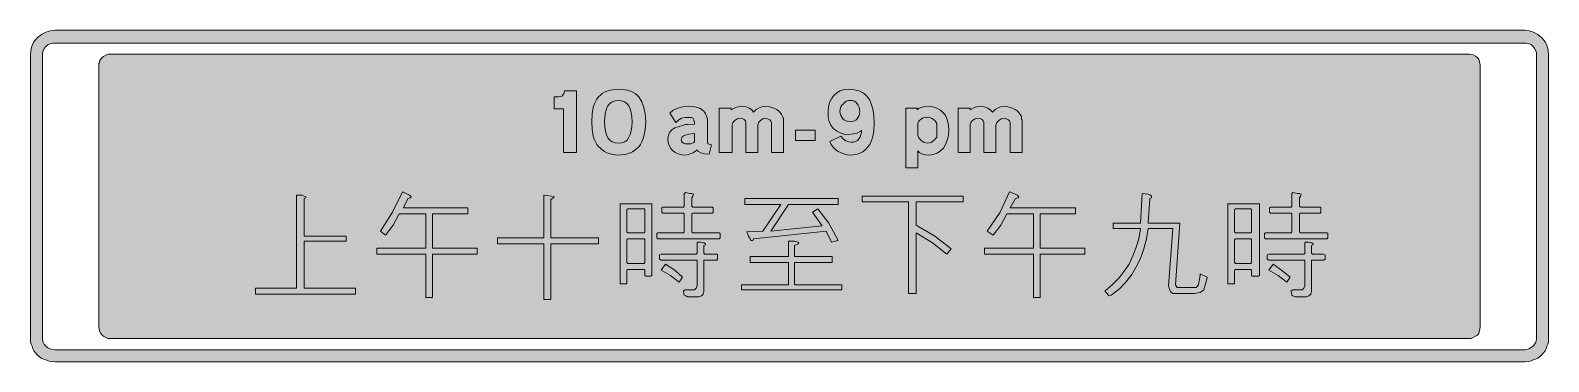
# Model space of a CAD drawing. Header units: metres. Extents: x 18 to 551, y 78 to 195.
import ezdxf

# ---------------------------------------------------------------- set-up
doc = ezdxf.new("R2010")
doc.units = ezdxf.units.M
doc.layers.add('FILL_BLACK_000000', color=7, linetype='Continuous', true_color=0x000000)
doc.layers.add('FILL_PINK_E1E1E1', color=7, linetype='Continuous', true_color=0xe1e1e1)

msp = doc.modelspace()

# ---------------------------------------------------------------- hatches: boundary and pattern name
at = {"layer": 'FILL_BLACK_000000', "true_color": 0x000000}
h = msp.add_hatch(color=7, dxfattribs=at)
h.dxf.hatch_style = 1
h.paths.add_polyline_path([(25.44, 78.55), (24.64, 78.73), (23.79, 79.08), (22.94, 79.36), (22.18, 79.75), (21.47, 80.26), (20.79, 80.88), (20.17, 81.56), (19.66, 82.27), (19.27, 83.03), (18.99, 83.88), (18.64, 84.6), (18.47, 85.38), (18.39, 86.88), (18.39, 186.18), (18.51, 187.75), (18.91, 189.29), (19.66, 190.78), (20.79, 192.18), (22.24, 193.36), (23.83, 194.2), (25.47, 194.71), (27.09, 194.88), (542.19, 194.88), (543.76, 194.71), (545.3, 194.2), (546.79, 193.36), (548.19, 192.18), (549.32, 190.78), (550.06, 189.29), (550.47, 187.75), (550.59, 186.18), (550.59, 86.88), (550.51, 85.38), (550.34, 84.6), (549.99, 83.88), (549.71, 83.03), (549.32, 82.27), (548.81, 81.56), (548.19, 80.88), (547.51, 80.26), (546.8, 79.75), (546.04, 79.36), (545.19, 79.08), (544.47, 78.73), (543.69, 78.55), (542.19, 78.48), (27.09, 78.48), (25.44, 78.55)])
h.paths.add_polyline_path([(543.69, 82.98), (545.19, 83.88), (546.09, 85.38), (546.35, 86.24), (546.39, 86.88), (546.39, 186.18), (546.35, 186.93), (546.09, 187.68), (545.64, 188.54), (545.19, 189.18), (544.44, 189.85), (544.09, 190.02), (543.69, 190.08), (542.83, 190.34), (542.19, 190.38), (27.09, 190.38), (26.19, 190.32), (25.33, 190.12), (24.52, 189.75), (23.79, 189.18), (23.22, 188.46), (22.85, 187.68), (22.65, 186.9), (22.59, 186.18), (22.59, 86.88), (22.65, 86.16), (22.85, 85.38), (23.22, 84.6), (23.79, 83.88), (24.52, 83.31), (25.33, 82.94), (26.19, 82.74), (27.09, 82.68), (542.19, 82.68), (542.83, 82.72), (543.69, 82.98)], flags=16)
h = msp.add_hatch(color=7, dxfattribs=at)
h.dxf.hatch_style = 1
h.paths.add_polyline_path([(201.99, 167.28), (201.99, 171.48), (203.57, 171.52), (204.18, 171.61), (204.69, 171.78), (205.36, 172.57), (205.53, 173), (205.59, 173.58), (209.79, 173.58), (209.79, 151.98), (205.29, 151.98), (205.29, 167.28), (201.99, 167.28)])
h = msp.add_hatch(color=7, dxfattribs=at)
h.dxf.hatch_style = 1
h.paths.add_polyline_path([(215.72, 167.8), (216.04, 168.83), (216.46, 169.78), (216.97, 170.66), (217.59, 171.48), (218.19, 172.11), (218.88, 172.66), (219.64, 173.13), (220.48, 173.5), (222.36, 174.01), (224.49, 174.18), (226.8, 174.01), (227.82, 173.8), (228.77, 173.5), (229.62, 173.13), (230.4, 172.66), (231.09, 172.11), (231.69, 171.48), (232.7, 169.78), (233.45, 167.8), (233.93, 165.49), (234.09, 162.78), (233.94, 160.04), (233.48, 157.66), (233.13, 156.61), (232.71, 155.65), (232.22, 154.78), (231.65, 154), (231.01, 153.32), (230.3, 152.73), (229.51, 152.22), (228.65, 151.81), (227.72, 151.49), (226.71, 151.26), (224.49, 151.08), (223.39, 151.14), (222.36, 151.3), (221.38, 151.55), (220.48, 151.9), (219.64, 152.34), (218.88, 152.85), (218.19, 153.43), (217.59, 154.08), (216.97, 154.81), (216.46, 155.65), (216.04, 156.6), (215.72, 157.64), (215.31, 160.03), (215.19, 162.78), (215.31, 165.49), (215.72, 167.8)])
h.paths.add_polyline_path([(219.98, 159.46), (220.34, 158.17), (220.85, 157.12), (221.52, 156.31), (222.35, 155.73), (223.34, 155.39), (224.49, 155.28), (225.73, 155.39), (226.74, 155.73), (227.53, 156.29), (228.09, 157.08), (228.66, 158.27), (229.03, 159.59), (229.23, 161.09), (229.29, 162.78), (229.22, 164.48), (229, 165.98), (228.64, 167.26), (228.13, 168.33), (227.46, 169.17), (226.63, 169.78), (225.64, 170.15), (224.49, 170.28), (223.34, 170.15), (222.35, 169.78), (221.52, 169.17), (220.85, 168.33), (220.34, 167.26), (219.98, 165.98), (219.76, 164.48), (219.69, 162.78), (219.76, 160.99), (219.98, 159.46)], flags=16)
h = msp.add_hatch(color=7, dxfattribs=at)
h.dxf.hatch_style = 1
h.paths.add_polyline_path([(308.3, 173.78), (309.2, 173.47), (310.04, 173.05), (310.8, 172.53), (311.49, 171.91), (312.09, 171.18), (312.61, 170.35), (313.05, 169.44), (313.7, 167.35), (314.07, 164.94), (314.19, 162.18), (314.07, 159.65), (313.7, 157.45), (313.05, 155.6), (312.61, 154.8), (312.09, 154.08), (311.5, 153.35), (310.85, 152.73), (310.15, 152.21), (309.39, 151.79), (308.57, 151.48), (307.7, 151.25), (305.79, 151.08), (304.67, 151.18), (303.58, 151.45), (301.59, 152.28), (300.57, 153.01), (299.75, 153.85), (299.1, 154.81), (298.59, 155.88), (302.49, 157.68), (303.26, 156.72), (304.18, 156.07), (305.15, 155.7), (306.09, 155.58), (306.93, 155.64), (307.66, 155.84), (308.28, 156.21), (308.79, 156.78), (309.2, 157.27), (309.34, 157.58), (309.39, 157.98), (309.69, 158.88), (309.69, 159.78), (309.59, 159.55), (309.31, 159.33), (308.49, 158.88), (306.95, 158.47), (305.19, 158.28), (303.67, 158.44), (302.27, 158.88), (300.97, 159.55), (299.79, 160.38), (299, 161.56), (298.44, 162.85), (298.1, 164.26), (297.99, 165.78), (297.99, 166.38), (298.13, 168.01), (298.52, 169.5), (299.16, 170.83), (300.02, 171.97), (301.07, 172.9), (302.29, 173.59), (303.67, 174.03), (305.19, 174.18), (307.32, 174.01), (308.3, 173.78)])
h.paths.add_polyline_path([(307.19, 163.05), (307.76, 163.37), (308.23, 163.79), (308.6, 164.32), (308.87, 164.93), (309.03, 165.62), (309.09, 166.38), (309.03, 167.1), (308.87, 167.84), (308.58, 168.53), (308.19, 169.08), (307.69, 169.65), (307.1, 170.02), (306.46, 170.22), (305.79, 170.28), (305.12, 170.22), (304.48, 170.02), (303.89, 169.65), (303.39, 169.08), (302.82, 168.57), (302.45, 167.95), (302.25, 167.22), (302.19, 166.38), (302.26, 165.62), (302.46, 164.93), (302.78, 164.32), (303.2, 163.79), (303.73, 163.37), (304.34, 163.05), (305.03, 162.85), (305.79, 162.78), (306.53, 162.85), (307.19, 163.05)], flags=16)
h = msp.add_hatch(color=7, dxfattribs=at)
h.dxf.hatch_style = 1
h.paths.add_polyline_path([(245.34, 167.54), (247.13, 168.02), (249.09, 168.18), (250.56, 168.12), (251.83, 167.92), (252.93, 167.55), (253.89, 166.98), (254.51, 166.42), (255.02, 165.67), (255.41, 164.74), (255.69, 163.68), (255.69, 155.58), (255.84, 155.17), (255.99, 154.98), (256.59, 154.72), (257.19, 154.68), (256.29, 151.38), (254.66, 151.49), (253.4, 151.79), (252.54, 152.27), (252.26, 152.56), (252.09, 152.88), (251.56, 152.39), (250.59, 151.87), (249.39, 151.4), (248.19, 151.08), (246.8, 151.18), (245.56, 151.46), (244.48, 151.93), (243.58, 152.58), (242.86, 153.39), (242.33, 154.37), (242, 155.5), (241.89, 156.78), (242.05, 158.02), (242.53, 159.07), (243.28, 159.94), (244.29, 160.68), (247.29, 161.58), (248.07, 161.75), (249.01, 161.84), (251.19, 161.88), (251.19, 162.48), (251, 163.34), (250.59, 163.98), (250.1, 164.24), (249.39, 164.28), (247.93, 164.24), (246.69, 163.98), (246.07, 163.7), (245.53, 163.34), (244.59, 162.48), (242.49, 165.78), (243.77, 166.79), (245.34, 167.54)])
h.paths.add_polyline_path([(246.65, 155.92), (246.9, 155.56), (247.29, 155.28), (247.57, 155.11), (247.97, 155.02), (249.09, 154.98), (249.88, 155.04), (250.48, 155.2), (250.9, 155.49), (251.19, 155.88), (251.19, 158.58), (249.16, 158.39), (247.59, 157.98), (246.92, 157.49), (246.75, 157.18), (246.69, 156.78), (246.57, 156.33), (246.65, 155.92)], flags=16)
h = msp.add_hatch(color=7, dxfattribs=at)
h.dxf.hatch_style = 1
h.paths.add_polyline_path([(269.27, 168.02), (270.39, 167.58), (271.28, 166.91), (271.89, 166.08), (272.85, 167.04), (273.91, 167.69), (275.1, 168.06), (276.39, 168.18), (277.46, 168.03), (278.42, 167.79), (279.27, 167.46), (280.03, 167.05), (280.68, 166.56), (281.24, 165.99), (281.71, 165.33), (282.09, 164.58), (282.24, 164.17), (282.39, 163.98), (282.39, 163.38), (282.39, 163.08), (282.39, 151.98), (278.19, 151.98), (278.19, 162.48), (278, 162.93), (277.59, 163.38), (276.95, 163.79), (276.09, 163.98), (275.16, 163.77), (274.29, 163.23), (273.64, 162.46), (273.46, 162.03), (273.39, 161.58), (273.39, 151.98), (269.19, 151.98), (269.19, 162.48), (269.03, 163.09), (268.59, 163.57), (267.92, 163.87), (267.09, 163.98), (266.16, 163.77), (265.29, 163.23), (264.64, 162.46), (264.46, 162.03), (264.39, 161.58), (264.39, 151.98), (259.89, 151.98), (259.89, 167.58), (264.09, 167.58), (264.09, 166.98), (265.89, 167.88), (267.99, 168.18), (269.27, 168.02)])
h = msp.add_hatch(color=7, dxfattribs=at)
h.dxf.hatch_style = 1
h.paths.add_polyline_path([(330.88, 151.49), (329.97, 151.97), (329.67, 152.26), (329.49, 152.58), (329.49, 146.58), (325.29, 146.58), (325.29, 167.58), (329.19, 167.58), (329.19, 166.98), (329.72, 167.42), (330.69, 167.8), (331.89, 168.08), (333.09, 168.18), (334.65, 168.02), (336.13, 167.54), (337.44, 166.79), (338.49, 165.78), (338.91, 165.28), (339.28, 164.67), (339.84, 163.23), (340.18, 161.56), (340.29, 159.78), (340.17, 157.94), (339.8, 156.27), (339.21, 154.79), (338.42, 153.52), (337.42, 152.49), (336.24, 151.72), (334.89, 151.24), (333.39, 151.08), (332.06, 151.19), (330.88, 151.49)])
h.paths.add_polyline_path([(329.79, 157.08), (330.69, 156.18), (331.19, 155.79), (331.74, 155.5), (332.79, 155.28), (333.58, 155.35), (334.1, 155.53), (334.59, 155.88), (335.45, 156.52), (336.09, 157.38), (336.09, 157.68), (336.09, 157.98), (336.09, 158.28), (336.09, 161.58), (336.09, 162.18), (335.81, 162.71), (335.45, 163.18), (334.55, 163.9), (333.6, 164.29), (333.17, 164.34), (332.79, 164.28), (332.49, 164.28), (331.39, 164.08), (330.43, 163.57), (329.75, 162.89), (329.56, 162.53), (329.49, 162.18), (329.49, 157.98), (329.79, 157.08)], flags=16)
h = msp.add_hatch(color=7, dxfattribs=at)
h.dxf.hatch_style = 1
h.paths.add_polyline_path([(359.24, 163.93), (358.73, 163.77), (357.84, 163.23), (357.17, 162.46), (356.79, 161.58), (356.79, 151.98), (352.59, 151.98), (352.59, 162.48), (352.43, 163.09), (351.99, 163.57), (351.32, 163.87), (350.49, 163.98), (349.56, 163.77), (348.69, 163.23), (348.04, 162.46), (347.86, 162.03), (347.79, 161.58), (347.79, 151.98), (343.59, 151.98), (343.59, 167.58), (347.79, 167.58), (347.79, 166.98), (349.59, 167.88), (351.39, 168.18), (352.81, 168.02), (353.94, 167.58), (354.85, 166.91), (355.59, 166.08), (356.55, 167.04), (357.62, 167.69), (358.8, 168.06), (360.09, 168.18), (361.99, 167.79), (362.84, 167.46), (363.61, 167.05), (364.3, 166.56), (364.9, 165.99), (365.4, 165.33), (365.79, 164.58), (365.79, 163.98), (365.83, 163.57), (365.92, 163.43), (366.09, 163.38), (366.09, 163.08), (366.09, 151.98), (361.89, 151.98), (361.89, 162.48), (361.59, 163.08), (361.29, 163.38), (360.43, 163.79), (359.79, 163.98), (359.24, 163.93)])
h = msp.add_hatch(color=7, dxfattribs=at)
h.dxf.hatch_style = 1
h.paths.add_polyline_path([(286.59, 156.18), (286.59, 159.78), (293.49, 159.78), (293.49, 156.18), (286.59, 156.18)])
h = msp.add_hatch(color=7, dxfattribs=at)
h.dxf.hatch_style = 1
h.paths.add_polyline_path([(114.39, 104.28), (132.39, 104.28), (132.39, 102.18), (97.29, 102.18), (97.29, 104.28), (111.69, 104.28), (111.69, 136.98), (113.49, 136.98), (114.39, 136.68), (114.99, 136.38), (114.99, 136.08), (114.39, 135.78), (114.39, 122.58), (129.09, 122.58), (129.09, 120.78), (114.39, 120.78), (114.39, 104.28)])
h = msp.add_hatch(color=7, dxfattribs=at)
h.dxf.hatch_style = 1
h.paths.add_polyline_path([(159.39, 116.28), (159.39, 100.98), (156.99, 100.98), (156.99, 116.28), (139.89, 116.28), (139.89, 118.38), (156.99, 118.38), (156.99, 130.38), (147.69, 130.38), (145.59, 126.48), (142.89, 122.88), (141.09, 124.38), (145.29, 130.98), (148.89, 138.18), (150.09, 137.58), (151.29, 136.98), (151.89, 136.38), (151.59, 136.08), (150.69, 135.78), (149.19, 132.48), (171.69, 132.48), (171.69, 130.38), (159.39, 130.38), (159.39, 118.38), (174.99, 118.38), (174.99, 116.28), (159.39, 116.28)])
h = msp.add_hatch(color=7, dxfattribs=at)
h.dxf.hatch_style = 1
h.paths.add_polyline_path([(200.79, 119.88), (200.79, 100.38), (198.39, 100.38), (198.39, 119.88), (182.19, 119.88), (182.19, 121.98), (198.39, 121.98), (198.39, 136.98), (201.09, 136.68), (201.69, 136.38), (201.99, 136.38), (201.69, 136.08), (200.79, 135.48), (200.79, 121.98), (217.59, 121.98), (217.59, 119.88), (200.79, 119.88)])
h = msp.add_hatch(color=7, dxfattribs=at)
h.dxf.hatch_style = 1
h.paths.add_polyline_path([(234.09, 108.48), (233.79, 108.78), (233.79, 110.58), (233.49, 110.88), (227.79, 110.88), (227.49, 110.58), (227.49, 106.08), (227.19, 105.78), (225.09, 105.78), (225.09, 106.08), (225.09, 133.98), (235.89, 133.98), (236.19, 133.98), (236.19, 108.78), (235.89, 108.48), (234.09, 108.48)])
h.paths.add_polyline_path([(227.79, 121.68), (227.49, 121.38), (227.49, 113.28), (227.79, 112.98), (233.49, 112.98), (233.79, 113.28), (233.79, 121.38), (233.49, 121.68), (227.79, 121.68)], flags=16)
h.paths.add_polyline_path([(233.79, 124.08), (233.79, 131.88), (233.49, 132.18), (227.79, 132.18), (227.49, 131.88), (227.49, 124.08), (227.79, 123.78), (233.49, 123.78), (233.79, 124.08)], flags=16)
h = msp.add_hatch(color=7, dxfattribs=at)
h.dxf.hatch_style = 1
h.paths.add_polyline_path([(259.89, 123.78), (260.19, 123.48), (260.19, 121.98), (259.89, 121.68), (238.29, 121.68), (237.99, 121.98), (237.99, 123.48), (238.29, 123.78), (247.29, 123.78), (247.59, 124.08), (247.59, 130.38), (247.29, 130.68), (240.99, 130.68), (240.09, 130.68), (239.79, 130.98), (239.79, 132.48), (240.09, 132.78), (240.99, 132.78), (247.29, 132.78), (247.59, 133.08), (247.59, 137.58), (248.19, 137.88), (249.39, 137.58), (250.29, 137.58), (250.89, 137.28), (250.59, 136.68), (250.29, 136.08), (250.29, 133.08), (250.59, 132.78), (257.49, 132.78), (257.79, 132.48), (257.79, 130.98), (257.49, 130.68), (250.59, 130.68), (250.29, 130.38), (250.29, 124.08), (250.59, 123.78), (259.89, 123.78)])
h = msp.add_hatch(color=7, dxfattribs=at)
h.dxf.hatch_style = 1
h.paths.add_polyline_path([(271.59, 121.08), (270.99, 121.08), (270.69, 121.68), (270.09, 122.58), (269.49, 124.08), (275.19, 124.38), (281.49, 133.68), (268.89, 133.68), (268.89, 135.78), (301.59, 135.78), (301.59, 133.68), (284.19, 133.68), (277.89, 124.38), (295.89, 126.18), (292.59, 130.98), (294.39, 132.18), (298.29, 127.08), (301.59, 121.08), (299.19, 120.48), (297.39, 124.38), (271.89, 121.68), (271.59, 121.08)])
h = msp.add_hatch(color=7, dxfattribs=at)
h.dxf.hatch_style = 1
h.paths.add_polyline_path([(328.89, 102.48), (326.19, 102.48), (326.19, 134.58), (309.99, 134.58), (309.99, 136.68), (345.39, 136.68), (345.39, 134.58), (328.89, 134.58), (328.89, 126.48), (335.49, 122.58), (341.19, 118.08), (339.69, 116.28), (334.59, 120.18), (328.89, 123.78), (328.89, 102.48)])
h = msp.add_hatch(color=7, dxfattribs=at)
h.dxf.hatch_style = 1
h.paths.add_polyline_path([(372.39, 116.28), (372.39, 100.98), (369.99, 100.98), (369.99, 116.28), (352.89, 116.28), (352.89, 118.38), (369.99, 118.38), (369.99, 130.38), (360.69, 130.38), (358.59, 126.48), (355.89, 122.88), (353.79, 124.38), (358.29, 130.98), (361.59, 138.18), (363.09, 137.58), (364.29, 136.98), (364.89, 136.38), (364.59, 136.08), (363.69, 135.78), (361.89, 132.48), (384.69, 132.48), (384.69, 130.38), (372.39, 130.38), (372.39, 118.38), (387.99, 118.38), (387.99, 116.28), (372.39, 116.28)])
h = msp.add_hatch(color=7, dxfattribs=at)
h.dxf.hatch_style = 1
h.paths.add_polyline_path([(399.99, 103.98), (397.29, 101.88), (396.39, 101.58), (395.79, 102.48), (395.19, 103.08), (395.19, 103.38), (397.59, 105.48), (399.99, 107.88), (401.79, 110.28), (403.59, 112.68), (404.79, 115.68), (405.99, 118.68), (406.89, 121.68), (407.49, 125.28), (397.89, 125.28), (397.89, 127.08), (407.49, 127.08), (408.09, 137.58), (410.19, 137.28), (411.09, 136.98), (411.39, 136.68), (411.39, 136.08), (410.79, 135.78), (410.19, 127.08), (421.29, 127.08), (419.79, 105.48), (420.09, 104.88), (420.39, 104.58), (425.49, 104.58), (426.99, 104.58), (427.89, 105.48), (428.49, 108.78), (428.49, 109.38), (430.89, 108.18), (430.89, 107.88), (429.69, 103.68), (428.49, 102.78), (426.39, 102.48), (419.79, 102.48), (418.89, 102.48), (417.99, 103.08), (417.69, 103.98), (417.39, 105.18), (418.89, 125.28), (410.19, 125.28), (409.59, 121.68), (408.69, 118.08), (407.49, 114.78), (405.99, 111.78), (404.49, 109.08), (402.39, 106.38), (399.99, 103.98)])
h = msp.add_hatch(color=7, dxfattribs=at)
h.dxf.hatch_style = 1
h.paths.add_polyline_path([(446.79, 108.48), (446.49, 108.78), (446.49, 110.58), (446.19, 110.88), (440.79, 110.88), (440.49, 110.58), (440.49, 106.08), (440.19, 105.78), (438.09, 105.78), (438.09, 106.08), (438.09, 133.98), (448.89, 133.98), (449.19, 133.98), (449.19, 108.78), (448.89, 108.48), (446.79, 108.48)])
h.paths.add_polyline_path([(446.49, 121.38), (446.19, 121.68), (440.79, 121.68), (440.49, 121.38), (440.49, 113.28), (440.79, 112.98), (446.19, 112.98), (446.49, 113.28), (446.49, 121.38)], flags=16)
h.paths.add_polyline_path([(446.49, 124.08), (446.49, 131.88), (446.19, 132.18), (440.79, 132.18), (440.49, 131.88), (440.49, 124.08), (440.79, 123.78), (446.19, 123.78), (446.49, 124.08)], flags=16)
h = msp.add_hatch(color=7, dxfattribs=at)
h.dxf.hatch_style = 1
h.paths.add_polyline_path([(453.09, 130.68), (452.79, 130.98), (452.79, 132.48), (453.09, 132.78), (453.99, 132.78), (460.29, 132.78), (460.59, 133.08), (460.59, 137.58), (460.89, 137.88), (462.39, 137.58), (463.29, 137.58), (463.89, 137.28), (463.59, 136.68), (463.29, 136.08), (463.29, 133.08), (463.59, 132.78), (470.49, 132.78), (470.79, 132.48), (470.79, 130.98), (470.49, 130.68), (463.59, 130.68), (463.29, 130.38), (463.29, 124.08), (463.59, 123.78), (472.89, 123.78), (473.19, 123.48), (473.19, 121.98), (472.89, 121.68), (451.29, 121.68), (450.99, 121.98), (450.99, 123.48), (451.29, 123.78), (460.29, 123.78), (460.59, 124.08), (460.59, 130.38), (460.29, 130.68), (453.99, 130.68), (453.09, 130.68)])
h = msp.add_hatch(color=7, dxfattribs=at)
h.dxf.hatch_style = 1
h.paths.add_polyline_path([(238.89, 114.48), (238.89, 115.98), (239.49, 116.28), (251.79, 116.28), (252.09, 116.58), (252.09, 120.18), (252.39, 120.48), (253.29, 120.48), (254.49, 120.18), (255.09, 119.88), (255.09, 119.58), (254.49, 119.28), (254.49, 116.58), (254.79, 116.28), (258.99, 116.28), (259.29, 115.98), (259.29, 114.48), (258.99, 114.18), (254.79, 114.18), (254.49, 114.18), (254.49, 103.98), (254.49, 103.08), (254.19, 102.18), (253.59, 101.58), (252.69, 101.28), (248.79, 101.28), (248.19, 101.58), (247.59, 101.88), (247.29, 103.08), (247.29, 103.38), (247.89, 103.68), (251.19, 103.68), (251.79, 104.28), (252.09, 105.18), (252.09, 114.18), (251.79, 114.18), (239.49, 114.18), (238.89, 114.48)])
h = msp.add_hatch(color=7, dxfattribs=at)
h.dxf.hatch_style = 1
h.paths.add_polyline_path([(299.49, 115.38), (299.49, 113.28), (286.29, 113.28), (286.29, 105.48), (302.79, 105.48), (302.79, 103.68), (267.69, 103.68), (267.69, 105.48), (284.19, 105.48), (284.19, 113.28), (270.69, 113.28), (270.69, 115.38), (284.19, 115.38), (284.19, 120.78), (286.29, 120.78), (287.49, 120.48), (287.79, 120.18), (287.49, 119.88), (286.29, 119.28), (286.29, 115.38), (299.49, 115.38)])
h = msp.add_hatch(color=7, dxfattribs=at)
h.dxf.hatch_style = 1
h.paths.add_polyline_path([(451.89, 114.48), (451.89, 115.98), (452.49, 116.28), (464.79, 116.28), (465.09, 116.58), (465.09, 120.18), (465.39, 120.48), (466.29, 120.48), (467.49, 120.18), (468.09, 119.88), (468.09, 119.58), (467.49, 119.28), (467.49, 116.58), (467.79, 116.28), (471.69, 116.28), (472.29, 115.98), (472.29, 114.48), (471.69, 114.18), (467.79, 114.18), (467.49, 114.18), (467.49, 103.98), (467.49, 103.08), (467.19, 102.18), (466.59, 101.58), (465.69, 101.28), (461.79, 101.28), (460.89, 101.58), (460.59, 101.88), (460.29, 103.08), (460.29, 103.38), (460.89, 103.68), (464.19, 103.68), (464.79, 104.28), (465.09, 105.18), (465.09, 114.18), (464.79, 114.18), (452.49, 114.18), (451.89, 114.48)])
h = msp.add_hatch(color=7, dxfattribs=at)
h.dxf.hatch_style = 1
h.paths.add_polyline_path([(242.79, 108.78), (239.49, 110.58), (240.99, 112.68), (244.29, 110.58), (246.99, 108.18), (245.79, 106.38), (242.79, 108.78)])
h = msp.add_hatch(color=7, dxfattribs=at)
h.dxf.hatch_style = 1
h.paths.add_polyline_path([(459.99, 108.18), (458.79, 106.38), (455.79, 108.78), (452.49, 110.58), (453.99, 112.68), (456.99, 110.58), (459.99, 108.18)])
at = {"layer": 'FILL_PINK_E1E1E1', "true_color": 0xe1e1e1}
h = msp.add_hatch(color=7, dxfattribs=at)
h.dxf.hatch_style = 1
h.paths.add_polyline_path([(522.69, 186.48), (523.41, 186.42), (524.19, 186.22), (524.97, 185.85), (525.69, 185.28), (526.08, 184.6), (526.37, 183.93), (526.53, 183.25), (526.59, 182.58), (526.59, 90.78), (526.53, 90.06), (526.37, 89.28), (526.08, 88.5), (525.69, 87.78), (524.19, 86.95), (523.41, 86.68), (522.69, 86.58), (46.29, 86.58), (45.57, 86.68), (44.83, 86.95), (44.14, 87.34), (43.59, 87.78), (43.02, 88.5), (42.65, 89.28), (42.45, 90.06), (42.39, 90.78), (42.39, 182.58), (42.43, 183.18), (42.69, 183.78), (42.75, 184.23), (42.92, 184.64), (43.2, 185), (43.59, 185.28), (44.08, 185.73), (44.79, 186.18), (45.69, 186.48), (45.99, 186.48), (46.29, 186.48), (522.69, 186.48)])

# ---------------------------------------------------------------- linework, layer by layer
at = {"layer": 'FILL_BLACK_000000', "lineweight": 0, "true_color": 0x000000}
for points in [[(25.44, 78.55), (24.64, 78.73), (23.79, 79.08), (22.94, 79.36), (22.18, 79.75), (21.47, 80.26), (20.79, 80.88), (20.17, 81.56), (19.66, 82.27), (19.27, 83.03), (18.99, 83.88), (18.64, 84.6), (18.47, 85.38), (18.39, 86.88), (18.39, 186.18), (18.51, 187.75), (18.91, 189.29), (19.66, 190.78), (20.79, 192.18), (22.24, 193.36), (23.83, 194.2), (25.47, 194.71), (27.09, 194.88), (542.19, 194.88), (543.76, 194.71), (545.3, 194.2), (546.79, 193.36), (548.19, 192.18), (549.32, 190.78), (550.06, 189.29), (550.47, 187.75), (550.59, 186.18), (550.59, 86.88), (550.51, 85.38), (550.34, 84.6), (549.99, 83.88), (549.71, 83.03), (549.32, 82.27), (548.81, 81.56), (548.19, 80.88), (547.51, 80.26), (546.8, 79.75), (546.04, 79.36), (545.19, 79.08), (544.47, 78.73), (543.69, 78.55), (542.19, 78.48), (27.09, 78.48)], [(543.69, 82.98), (545.19, 83.88), (546.09, 85.38), (546.35, 86.24), (546.39, 86.88), (546.39, 186.18), (546.35, 186.93), (546.09, 187.68), (545.64, 188.54), (545.19, 189.18), (544.44, 189.85), (544.09, 190.02), (543.69, 190.08), (542.83, 190.34), (542.19, 190.38), (27.09, 190.38), (26.19, 190.32), (25.33, 190.12), (24.52, 189.75), (23.79, 189.18), (23.22, 188.46), (22.85, 187.68), (22.65, 186.9), (22.59, 186.18), (22.59, 86.88), (22.65, 86.16), (22.85, 85.38), (23.22, 84.6), (23.79, 83.88), (24.52, 83.31), (25.33, 82.94), (26.19, 82.74), (27.09, 82.68), (542.19, 82.68), (542.83, 82.72)], [(201.99, 167.28), (201.99, 171.48), (203.57, 171.52), (204.18, 171.61), (204.69, 171.78), (205.36, 172.57), (205.53, 173), (205.59, 173.58), (209.79, 173.58), (209.79, 151.98), (205.29, 151.98), (205.29, 167.28)], [(215.72, 167.8), (216.04, 168.83), (216.46, 169.78), (216.97, 170.66), (217.59, 171.48), (218.19, 172.11), (218.88, 172.66), (219.64, 173.13), (220.48, 173.5), (222.36, 174.01), (224.49, 174.18), (226.8, 174.01), (227.82, 173.8), (228.77, 173.5), (229.62, 173.13), (230.4, 172.66), (231.09, 172.11), (231.69, 171.48), (232.7, 169.78), (233.45, 167.8), (233.93, 165.49), (234.09, 162.78), (233.94, 160.04), (233.48, 157.66), (233.13, 156.61), (232.71, 155.65), (232.22, 154.78), (231.65, 154), (231.01, 153.32), (230.3, 152.73), (229.51, 152.22), (228.65, 151.81), (227.72, 151.49), (226.71, 151.26), (224.49, 151.08), (223.39, 151.14), (222.36, 151.3), (221.38, 151.55), (220.48, 151.9), (219.64, 152.34), (218.88, 152.85), (218.19, 153.43), (217.59, 154.08), (216.97, 154.81), (216.46, 155.65), (216.04, 156.6), (215.72, 157.64), (215.31, 160.03), (215.19, 162.78), (215.31, 165.49)], [(308.3, 173.78), (309.2, 173.47), (310.04, 173.05), (310.8, 172.53), (311.49, 171.91), (312.09, 171.18), (312.61, 170.35), (313.05, 169.44), (313.7, 167.35), (314.07, 164.94), (314.19, 162.18), (314.07, 159.65), (313.7, 157.45), (313.05, 155.6), (312.61, 154.8), (312.09, 154.08), (311.5, 153.35), (310.85, 152.73), (310.15, 152.21), (309.39, 151.79), (308.57, 151.48), (307.7, 151.25), (305.79, 151.08), (304.67, 151.18), (303.58, 151.45), (301.59, 152.28), (300.57, 153.01), (299.75, 153.85), (299.1, 154.81), (298.59, 155.88), (302.49, 157.68), (303.26, 156.72), (304.18, 156.07), (305.15, 155.7), (306.09, 155.58), (306.93, 155.64), (307.66, 155.84), (308.28, 156.21), (308.79, 156.78), (309.2, 157.27), (309.34, 157.58), (309.39, 157.98), (309.69, 158.88), (309.69, 159.78), (309.59, 159.55), (309.31, 159.33), (308.49, 158.88), (306.95, 158.47), (305.19, 158.28), (303.67, 158.44), (302.27, 158.88), (300.97, 159.55), (299.79, 160.38), (299, 161.56), (298.44, 162.85), (298.1, 164.26), (297.99, 165.78), (297.99, 166.38), (298.13, 168.01), (298.52, 169.5), (299.16, 170.83), (300.02, 171.97), (301.07, 172.9), (302.29, 173.59), (303.67, 174.03), (305.19, 174.18), (307.32, 174.01)], [(219.98, 159.46), (220.34, 158.17), (220.85, 157.12), (221.52, 156.31), (222.35, 155.73), (223.34, 155.39), (224.49, 155.28), (225.73, 155.39), (226.74, 155.73), (227.53, 156.29), (228.09, 157.08), (228.66, 158.27), (229.03, 159.59), (229.23, 161.09), (229.29, 162.78), (229.22, 164.48), (229, 165.98), (228.64, 167.26), (228.13, 168.33), (227.46, 169.17), (226.63, 169.78), (225.64, 170.15), (224.49, 170.28), (223.34, 170.15), (222.35, 169.78), (221.52, 169.17), (220.85, 168.33), (220.34, 167.26), (219.98, 165.98), (219.76, 164.48), (219.69, 162.78), (219.76, 160.99)], [(245.34, 167.54), (247.13, 168.02), (249.09, 168.18), (250.56, 168.12), (251.83, 167.92), (252.93, 167.55), (253.89, 166.98), (254.51, 166.42), (255.02, 165.67), (255.41, 164.74), (255.69, 163.68), (255.69, 155.58), (255.84, 155.17), (255.99, 154.98), (256.59, 154.72), (257.19, 154.68), (256.29, 151.38), (254.66, 151.49), (253.4, 151.79), (252.54, 152.27), (252.26, 152.56), (252.09, 152.88), (251.56, 152.39), (250.59, 151.87), (249.39, 151.4), (248.19, 151.08), (246.8, 151.18), (245.56, 151.46), (244.48, 151.93), (243.58, 152.58), (242.86, 153.39), (242.33, 154.37), (242, 155.5), (241.89, 156.78), (242.05, 158.02), (242.53, 159.07), (243.28, 159.94), (244.29, 160.68), (247.29, 161.58), (248.07, 161.75), (249.01, 161.84), (251.19, 161.88), (251.19, 162.48), (251, 163.34), (250.59, 163.98), (250.1, 164.24), (249.39, 164.28), (247.93, 164.24), (246.69, 163.98), (246.07, 163.7), (245.53, 163.34), (244.59, 162.48), (242.49, 165.78), (243.77, 166.79)], [(269.27, 168.02), (270.39, 167.58), (271.28, 166.91), (271.89, 166.08), (272.85, 167.04), (273.91, 167.69), (275.1, 168.06), (276.39, 168.18), (277.46, 168.03), (278.42, 167.79), (279.27, 167.46), (280.03, 167.05), (280.68, 166.56), (281.24, 165.99), (281.71, 165.33), (282.09, 164.58), (282.24, 164.17), (282.39, 163.98), (282.39, 163.38), (282.39, 163.08), (282.39, 151.98), (278.19, 151.98), (278.19, 162.48), (278, 162.93), (277.59, 163.38), (276.95, 163.79), (276.09, 163.98), (275.16, 163.77), (274.29, 163.23), (273.64, 162.46), (273.46, 162.03), (273.39, 161.58), (273.39, 151.98), (269.19, 151.98), (269.19, 162.48), (269.03, 163.09), (268.59, 163.57), (267.92, 163.87), (267.09, 163.98), (266.16, 163.77), (265.29, 163.23), (264.64, 162.46), (264.46, 162.03), (264.39, 161.58), (264.39, 151.98), (259.89, 151.98), (259.89, 167.58), (264.09, 167.58), (264.09, 166.98), (265.89, 167.88), (267.99, 168.18)], [(307.19, 163.05), (307.76, 163.37), (308.23, 163.79), (308.6, 164.32), (308.87, 164.93), (309.03, 165.62), (309.09, 166.38), (309.03, 167.1), (308.87, 167.84), (308.58, 168.53), (308.19, 169.08), (307.69, 169.65), (307.1, 170.02), (306.46, 170.22), (305.79, 170.28), (305.12, 170.22), (304.48, 170.02), (303.89, 169.65), (303.39, 169.08), (302.82, 168.57), (302.45, 167.95), (302.25, 167.22), (302.19, 166.38), (302.26, 165.62), (302.46, 164.93), (302.78, 164.32), (303.2, 163.79), (303.73, 163.37), (304.34, 163.05), (305.03, 162.85), (305.79, 162.78), (306.53, 162.85)], [(330.88, 151.49), (329.97, 151.97), (329.67, 152.26), (329.49, 152.58), (329.49, 146.58), (325.29, 146.58), (325.29, 167.58), (329.19, 167.58), (329.19, 166.98), (329.72, 167.42), (330.69, 167.8), (331.89, 168.08), (333.09, 168.18), (334.65, 168.02), (336.13, 167.54), (337.44, 166.79), (338.49, 165.78), (338.91, 165.28), (339.28, 164.67), (339.84, 163.23), (340.18, 161.56), (340.29, 159.78), (340.17, 157.94), (339.8, 156.27), (339.21, 154.79), (338.42, 153.52), (337.42, 152.49), (336.24, 151.72), (334.89, 151.24), (333.39, 151.08), (332.06, 151.19)], [(359.24, 163.93), (358.73, 163.77), (357.84, 163.23), (357.17, 162.46), (356.79, 161.58), (356.79, 151.98), (352.59, 151.98), (352.59, 162.48), (352.43, 163.09), (351.99, 163.57), (351.32, 163.87), (350.49, 163.98), (349.56, 163.77), (348.69, 163.23), (348.04, 162.46), (347.86, 162.03), (347.79, 161.58), (347.79, 151.98), (343.59, 151.98), (343.59, 167.58), (347.79, 167.58), (347.79, 166.98), (349.59, 167.88), (351.39, 168.18), (352.81, 168.02), (353.94, 167.58), (354.85, 166.91), (355.59, 166.08), (356.55, 167.04), (357.62, 167.69), (358.8, 168.06), (360.09, 168.18), (361.99, 167.79), (362.84, 167.46), (363.61, 167.05), (364.3, 166.56), (364.9, 165.99), (365.4, 165.33), (365.79, 164.58), (365.79, 163.98), (365.83, 163.57), (365.92, 163.43), (366.09, 163.38), (366.09, 163.08), (366.09, 151.98), (361.89, 151.98), (361.89, 162.48), (361.59, 163.08), (361.29, 163.38), (360.43, 163.79), (359.79, 163.98)], [(286.59, 156.18), (286.59, 159.78), (293.49, 159.78), (293.49, 156.18)], [(329.79, 157.08), (330.69, 156.18), (331.19, 155.79), (331.74, 155.5), (332.79, 155.28), (333.58, 155.35), (334.1, 155.53), (334.59, 155.88), (335.45, 156.52), (336.09, 157.38), (336.09, 157.68), (336.09, 157.98), (336.09, 158.28), (336.09, 161.58), (336.09, 162.18), (335.81, 162.71), (335.45, 163.18), (334.55, 163.9), (333.6, 164.29), (333.17, 164.34), (332.79, 164.28), (332.49, 164.28), (331.39, 164.08), (330.43, 163.57), (329.75, 162.89), (329.56, 162.53), (329.49, 162.18), (329.49, 157.98)], [(246.65, 155.92), (246.9, 155.56), (247.29, 155.28), (247.57, 155.11), (247.97, 155.02), (249.09, 154.98), (249.88, 155.04), (250.48, 155.2), (250.9, 155.49), (251.19, 155.88), (251.19, 158.58), (249.16, 158.39), (247.59, 157.98), (246.92, 157.49), (246.75, 157.18), (246.69, 156.78), (246.57, 156.33)], [(114.39, 104.28), (132.39, 104.28), (132.39, 102.18), (97.29, 102.18), (97.29, 104.28), (111.69, 104.28), (111.69, 136.98), (113.49, 136.98), (114.39, 136.68), (114.99, 136.38), (114.99, 136.08), (114.39, 135.78), (114.39, 122.58), (129.09, 122.58), (129.09, 120.78), (114.39, 120.78)], [(159.39, 116.28), (159.39, 100.98), (156.99, 100.98), (156.99, 116.28), (139.89, 116.28), (139.89, 118.38), (156.99, 118.38), (156.99, 130.38), (147.69, 130.38), (145.59, 126.48), (142.89, 122.88), (141.09, 124.38), (145.29, 130.98), (148.89, 138.18), (150.09, 137.58), (151.29, 136.98), (151.89, 136.38), (151.59, 136.08), (150.69, 135.78), (149.19, 132.48), (171.69, 132.48), (171.69, 130.38), (159.39, 130.38), (159.39, 118.38), (174.99, 118.38), (174.99, 116.28)], [(200.79, 119.88), (200.79, 100.38), (198.39, 100.38), (198.39, 119.88), (182.19, 119.88), (182.19, 121.98), (198.39, 121.98), (198.39, 136.98), (201.09, 136.68), (201.69, 136.38), (201.99, 136.38), (201.69, 136.08), (200.79, 135.48), (200.79, 121.98), (217.59, 121.98), (217.59, 119.88)], [(234.09, 108.48), (233.79, 108.78), (233.79, 110.58), (233.49, 110.88), (227.79, 110.88), (227.49, 110.58), (227.49, 106.08), (227.19, 105.78), (225.09, 105.78), (225.09, 106.08), (225.09, 133.98), (235.89, 133.98), (236.19, 133.98), (236.19, 108.78), (235.89, 108.48)], [(259.89, 123.78), (260.19, 123.48), (260.19, 121.98), (259.89, 121.68), (238.29, 121.68), (237.99, 121.98), (237.99, 123.48), (238.29, 123.78), (247.29, 123.78), (247.59, 124.08), (247.59, 130.38), (247.29, 130.68), (240.99, 130.68), (240.09, 130.68), (239.79, 130.98), (239.79, 132.48), (240.09, 132.78), (240.99, 132.78), (247.29, 132.78), (247.59, 133.08), (247.59, 137.58), (248.19, 137.88), (249.39, 137.58), (250.29, 137.58), (250.89, 137.28), (250.59, 136.68), (250.29, 136.08), (250.29, 133.08), (250.59, 132.78), (257.49, 132.78), (257.79, 132.48), (257.79, 130.98), (257.49, 130.68), (250.59, 130.68), (250.29, 130.38), (250.29, 124.08), (250.59, 123.78)], [(271.59, 121.08), (270.99, 121.08), (270.69, 121.68), (270.09, 122.58), (269.49, 124.08), (275.19, 124.38), (281.49, 133.68), (268.89, 133.68), (268.89, 135.78), (301.59, 135.78), (301.59, 133.68), (284.19, 133.68), (277.89, 124.38), (295.89, 126.18), (292.59, 130.98), (294.39, 132.18), (298.29, 127.08), (301.59, 121.08), (299.19, 120.48), (297.39, 124.38), (271.89, 121.68)], [(328.89, 102.48), (326.19, 102.48), (326.19, 134.58), (309.99, 134.58), (309.99, 136.68), (345.39, 136.68), (345.39, 134.58), (328.89, 134.58), (328.89, 126.48), (335.49, 122.58), (341.19, 118.08), (339.69, 116.28), (334.59, 120.18), (328.89, 123.78)], [(372.39, 116.28), (372.39, 100.98), (369.99, 100.98), (369.99, 116.28), (352.89, 116.28), (352.89, 118.38), (369.99, 118.38), (369.99, 130.38), (360.69, 130.38), (358.59, 126.48), (355.89, 122.88), (353.79, 124.38), (358.29, 130.98), (361.59, 138.18), (363.09, 137.58), (364.29, 136.98), (364.89, 136.38), (364.59, 136.08), (363.69, 135.78), (361.89, 132.48), (384.69, 132.48), (384.69, 130.38), (372.39, 130.38), (372.39, 118.38), (387.99, 118.38), (387.99, 116.28)], [(399.99, 103.98), (397.29, 101.88), (396.39, 101.58), (395.79, 102.48), (395.19, 103.08), (395.19, 103.38), (397.59, 105.48), (399.99, 107.88), (401.79, 110.28), (403.59, 112.68), (404.79, 115.68), (405.99, 118.68), (406.89, 121.68), (407.49, 125.28), (397.89, 125.28), (397.89, 127.08), (407.49, 127.08), (408.09, 137.58), (410.19, 137.28), (411.09, 136.98), (411.39, 136.68), (411.39, 136.08), (410.79, 135.78), (410.19, 127.08), (421.29, 127.08), (419.79, 105.48), (420.09, 104.88), (420.39, 104.58), (425.49, 104.58), (426.99, 104.58), (427.89, 105.48), (428.49, 108.78), (428.49, 109.38), (430.89, 108.18), (430.89, 107.88), (429.69, 103.68), (428.49, 102.78), (426.39, 102.48), (419.79, 102.48), (418.89, 102.48), (417.99, 103.08), (417.69, 103.98), (417.39, 105.18), (418.89, 125.28), (410.19, 125.28), (409.59, 121.68), (408.69, 118.08), (407.49, 114.78), (405.99, 111.78), (404.49, 109.08), (402.39, 106.38)], [(446.79, 108.48), (446.49, 108.78), (446.49, 110.58), (446.19, 110.88), (440.79, 110.88), (440.49, 110.58), (440.49, 106.08), (440.19, 105.78), (438.09, 105.78), (438.09, 106.08), (438.09, 133.98), (448.89, 133.98), (449.19, 133.98), (449.19, 108.78), (448.89, 108.48)], [(453.09, 130.68), (452.79, 130.98), (452.79, 132.48), (453.09, 132.78), (453.99, 132.78), (460.29, 132.78), (460.59, 133.08), (460.59, 137.58), (460.89, 137.88), (462.39, 137.58), (463.29, 137.58), (463.89, 137.28), (463.59, 136.68), (463.29, 136.08), (463.29, 133.08), (463.59, 132.78), (470.49, 132.78), (470.79, 132.48), (470.79, 130.98), (470.49, 130.68), (463.59, 130.68), (463.29, 130.38), (463.29, 124.08), (463.59, 123.78), (472.89, 123.78), (473.19, 123.48), (473.19, 121.98), (472.89, 121.68), (451.29, 121.68), (450.99, 121.98), (450.99, 123.48), (451.29, 123.78), (460.29, 123.78), (460.59, 124.08), (460.59, 130.38), (460.29, 130.68), (453.99, 130.68)], [(233.79, 124.08), (233.79, 131.88), (233.49, 132.18), (227.79, 132.18), (227.49, 131.88), (227.49, 124.08), (227.79, 123.78), (233.49, 123.78)], [(446.49, 124.08), (446.49, 131.88), (446.19, 132.18), (440.79, 132.18), (440.49, 131.88), (440.49, 124.08), (440.79, 123.78), (446.19, 123.78)], [(227.79, 121.68), (227.49, 121.38), (227.49, 113.28), (227.79, 112.98), (233.49, 112.98), (233.79, 113.28), (233.79, 121.38), (233.49, 121.68)], [(238.89, 114.48), (238.89, 115.98), (239.49, 116.28), (251.79, 116.28), (252.09, 116.58), (252.09, 120.18), (252.39, 120.48), (253.29, 120.48), (254.49, 120.18), (255.09, 119.88), (255.09, 119.58), (254.49, 119.28), (254.49, 116.58), (254.79, 116.28), (258.99, 116.28), (259.29, 115.98), (259.29, 114.48), (258.99, 114.18), (254.79, 114.18), (254.49, 114.18), (254.49, 103.98), (254.49, 103.08), (254.19, 102.18), (253.59, 101.58), (252.69, 101.28), (248.79, 101.28), (248.19, 101.58), (247.59, 101.88), (247.29, 103.08), (247.29, 103.38), (247.89, 103.68), (251.19, 103.68), (251.79, 104.28), (252.09, 105.18), (252.09, 114.18), (251.79, 114.18), (239.49, 114.18)], [(299.49, 115.38), (299.49, 113.28), (286.29, 113.28), (286.29, 105.48), (302.79, 105.48), (302.79, 103.68), (267.69, 103.68), (267.69, 105.48), (284.19, 105.48), (284.19, 113.28), (270.69, 113.28), (270.69, 115.38), (284.19, 115.38), (284.19, 120.78), (286.29, 120.78), (287.49, 120.48), (287.79, 120.18), (287.49, 119.88), (286.29, 119.28), (286.29, 115.38)], [(446.49, 121.38), (446.19, 121.68), (440.79, 121.68), (440.49, 121.38), (440.49, 113.28), (440.79, 112.98), (446.19, 112.98), (446.49, 113.28)], [(451.89, 114.48), (451.89, 115.98), (452.49, 116.28), (464.79, 116.28), (465.09, 116.58), (465.09, 120.18), (465.39, 120.48), (466.29, 120.48), (467.49, 120.18), (468.09, 119.88), (468.09, 119.58), (467.49, 119.28), (467.49, 116.58), (467.79, 116.28), (471.69, 116.28), (472.29, 115.98), (472.29, 114.48), (471.69, 114.18), (467.79, 114.18), (467.49, 114.18), (467.49, 103.98), (467.49, 103.08), (467.19, 102.18), (466.59, 101.58), (465.69, 101.28), (461.79, 101.28), (460.89, 101.58), (460.59, 101.88), (460.29, 103.08), (460.29, 103.38), (460.89, 103.68), (464.19, 103.68), (464.79, 104.28), (465.09, 105.18), (465.09, 114.18), (464.79, 114.18), (452.49, 114.18)], [(242.79, 108.78), (239.49, 110.58), (240.99, 112.68), (244.29, 110.58), (246.99, 108.18), (245.79, 106.38)], [(459.99, 108.18), (458.79, 106.38), (455.79, 108.78), (452.49, 110.58), (453.99, 112.68), (456.99, 110.58)]]:
    msp.add_lwpolyline(points, close=True, dxfattribs=at)
at = {"layer": 'FILL_PINK_E1E1E1', "lineweight": 0, "true_color": 0xe1e1e1}
msp.add_lwpolyline([(522.69, 186.48), (523.41, 186.42), (524.19, 186.22), (524.97, 185.85), (525.69, 185.28), (526.08, 184.6), (526.37, 183.93), (526.53, 183.25), (526.59, 182.58), (526.59, 90.78), (526.53, 90.06), (526.37, 89.28), (526.08, 88.5), (525.69, 87.78), (524.19, 86.95), (523.41, 86.68), (522.69, 86.58), (46.29, 86.58), (45.57, 86.68), (44.83, 86.95), (44.14, 87.34), (43.59, 87.78), (43.02, 88.5), (42.65, 89.28), (42.45, 90.06), (42.39, 90.78), (42.39, 182.58), (42.43, 183.18), (42.69, 183.78), (42.75, 184.23), (42.92, 184.64), (43.2, 185), (43.59, 185.28), (44.08, 185.73), (44.79, 186.18), (45.69, 186.48), (45.99, 186.48), (46.29, 186.48)], close=True, dxfattribs=at)

doc.saveas('drawing.dxf')
